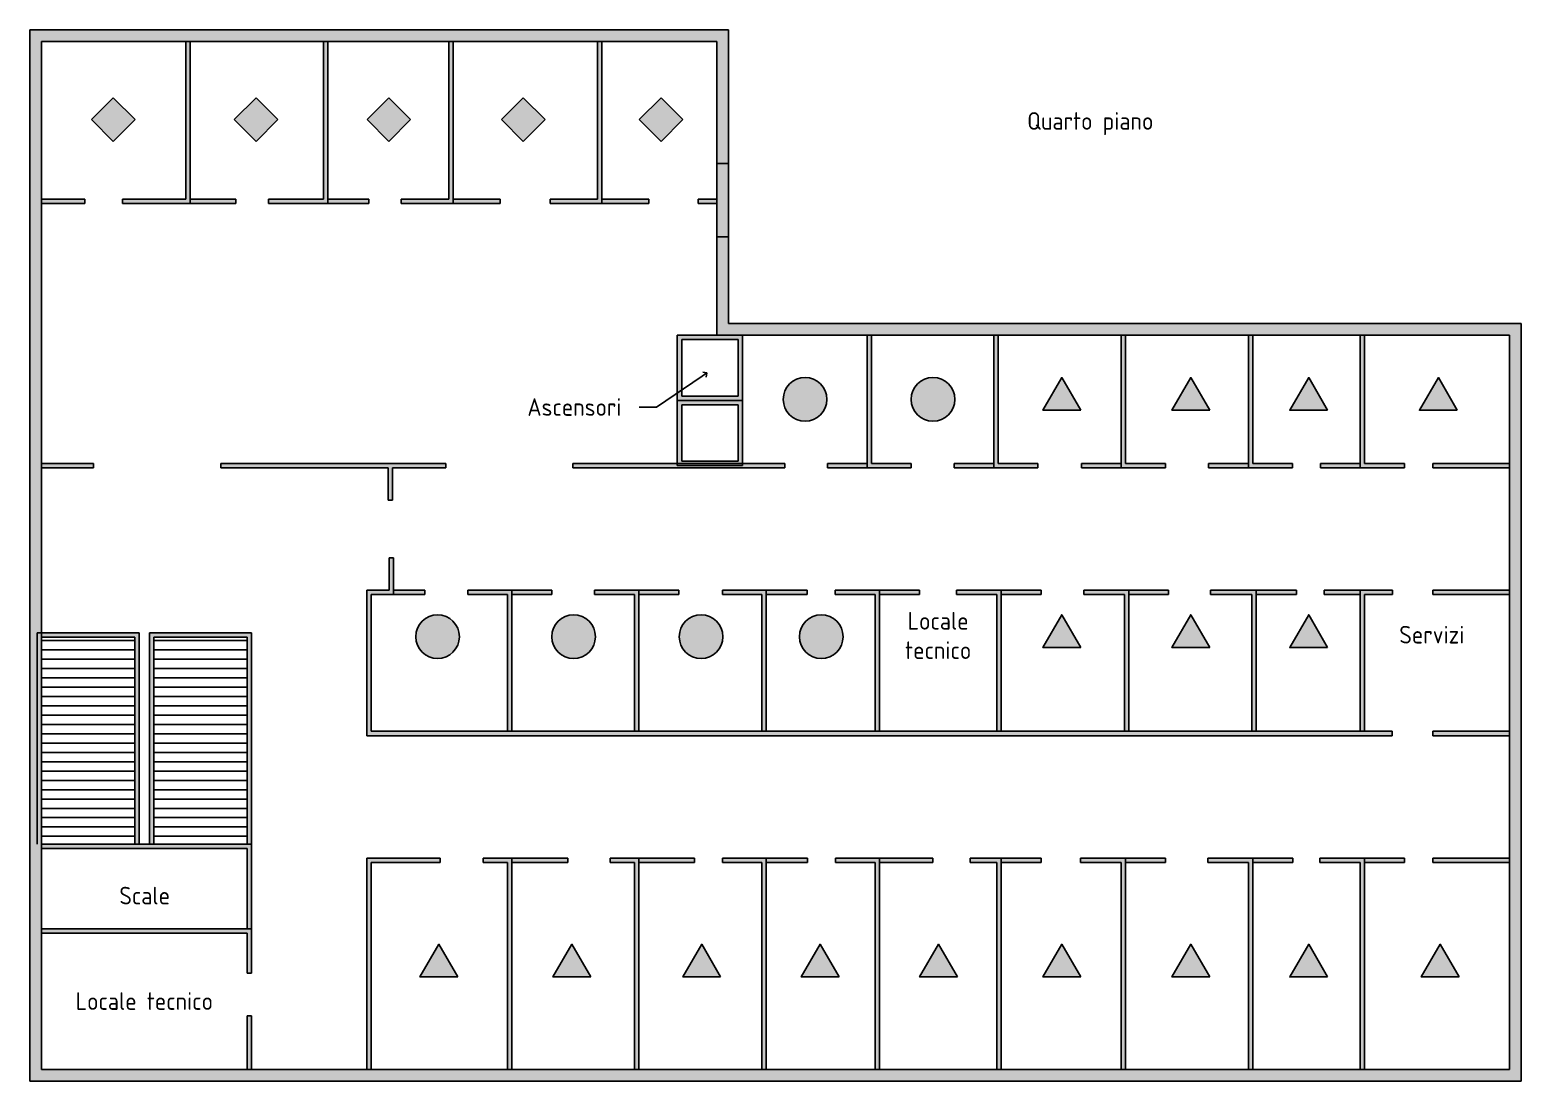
# Model space of a CAD drawing. Header units: metres. Extents: x 0 to 390, y 0 to 35.
# Drawn here: x 338.8 to 389.6, y -0.4 to 35.4 of the extents above; entities that cross this region are included whole.
import ezdxf
from ezdxf import colors
from ezdxf.entities.mleader import LeaderData, LeaderLine
from ezdxf.enums import TextEntityAlignment as Align
from ezdxf.math import Vec2, Vec3

# ---------------------------------------------------------------- set-up
doc = ezdxf.new("R2010")
doc.units = ezdxf.units.M
for name, color, linetype in [('00 PLANIMETRIA', 7, 'Continuous'), ('97 ANNOTAZIONI', 7, 'Continuous'), ('99 UTENZE', 7, 'Continuous')]:
    doc.layers.add(name, color=color, linetype=linetype)
doc.layers.get('0').off()
doc.styles.get("Standard").update_dxf_attribs({"font": 'isocp.shx', "height": 0.6, "bigfont": '@extfont2.shx'})
pattern_1 = [(0, (339.23954, 0), (0, 0.3175), [])]

# ---------------------------------------------------------------- blocks, each defined once
blk = doc.blocks.new('_Open90')
at = {"color": 0, "linetype": 'ByBlock', "lineweight": -2}
for p, q in [((0, 0), (-1, 0)), ((-0.5, 0.5), (0, 0)), ((0, 0), (-0.5, -0.5))]:
    blk.add_line(p, q, dxfattribs=at)

msp = doc.modelspace()

# ---------------------------------------------------------------- hatches: boundary and pattern name
at = {"layer": '00 PLANIMETRIA'}
h = msp.add_hatch(color=256, dxfattribs=at)
h.dxf.hatch_style = 1
h.paths.add_polyline_path([(362.24, 30.848), (362.64, 30.848), (362.64, 35.4), (338.84, 35.4), (338.84, -0.4), (389.64, -0.4), (389.64, 25.4), (362.64, 25.4), (362.64, 28.348), (362.24, 28.348), (362.24, 25), (389.24, 25), (389.24, 0), (339.24, 0), (339.24, 35), (362.24, 35)])
h = msp.add_hatch(color=256, dxfattribs=at)
h.dxf.hatch_style = 1
h.paths.add_polyline_path([(344.302, 35), (344.152, 35), (344.152, 29.633), (341.998, 29.633), (341.998, 29.483), (344.302, 29.483)])
h = msp.add_hatch(color=256, dxfattribs=at)
h.dxf.hatch_style = 1
h.paths.add_polyline_path([(348.995, 35), (348.845, 35), (348.845, 29.633), (346.969, 29.633), (346.969, 29.483), (348.995, 29.483)])
h = msp.add_hatch(color=256, dxfattribs=at)
h.dxf.hatch_style = 1
h.paths.add_polyline_path([(353.263, 35), (353.113, 35), (353.113, 29.633), (351.484, 29.633), (351.484, 29.483), (353.263, 29.483)])
h = msp.add_hatch(color=256, dxfattribs=at)
h.dxf.hatch_style = 1
h.paths.add_polyline_path([(358.329, 35), (358.179, 35), (358.179, 29.633), (356.565, 29.633), (356.565, 29.483), (358.329, 29.483)])
h = msp.add_hatch(color=256, dxfattribs=at)
h.dxf.hatch_style = 1
h.paths.add_polyline_path([(362.64, 30.848), (362.24, 30.848), (362.24, 28.348), (362.64, 28.348)])
h = msp.add_hatch(color=256, dxfattribs=at)
h.dxf.hatch_style = 1
h.paths.add_polyline_path([(340.712, 29.633), (339.24, 29.633), (339.24, 29.483), (340.712, 29.483)])
h = msp.add_hatch(color=256, dxfattribs=at)
h.dxf.hatch_style = 1
h.paths.add_polyline_path([(345.86, 29.633), (344.302, 29.633), (344.302, 29.483), (345.86, 29.483)])
h = msp.add_hatch(color=256, dxfattribs=at)
h.dxf.hatch_style = 1
h.paths.add_polyline_path([(350.39, 29.633), (348.995, 29.633), (348.995, 29.483), (350.39, 29.483)])
h = msp.add_hatch(color=256, dxfattribs=at)
h.dxf.hatch_style = 1
h.paths.add_polyline_path([(354.858, 29.633), (353.263, 29.633), (353.263, 29.483), (354.858, 29.483)])
h = msp.add_hatch(color=256, dxfattribs=at)
h.dxf.hatch_style = 1
h.paths.add_polyline_path([(359.929, 29.633), (358.329, 29.633), (358.329, 29.483), (359.929, 29.483)])
h = msp.add_hatch(color=256, dxfattribs=at)
h.dxf.hatch_style = 1
h.paths.add_polyline_path([(362.24, 29.633), (361.606, 29.633), (361.606, 29.483), (362.24, 29.483)])
h = msp.add_hatch(color=256, dxfattribs=at)
h.dxf.hatch_style = 1
h.paths.add_polyline_path([(363.115, 25), (360.895, 25), (360.895, 23.032), (361.045, 23.134), (361.045, 24.85), (362.965, 24.85), (362.965, 22.93), (361.045, 22.93), (361.045, 23.134), (360.895, 23.032), (360.895, 22.78), (363.115, 22.78)])
h = msp.add_hatch(color=256, dxfattribs=at)
h.dxf.hatch_style = 1
h.paths.add_polyline_path([(367.511, 25), (367.361, 25), (367.361, 20.485), (368.866, 20.485), (368.866, 20.635), (367.511, 20.635)])
h = msp.add_hatch(color=256, dxfattribs=at)
h.dxf.hatch_style = 1
h.paths.add_polyline_path([(373.179, 20.635), (371.824, 20.635), (371.824, 25), (371.674, 25), (371.674, 20.485), (373.179, 20.485)])
h = msp.add_hatch(color=256, dxfattribs=at)
h.dxf.hatch_style = 1
h.paths.add_polyline_path([(377.52, 20.635), (376.165, 20.635), (376.165, 25), (376.015, 25), (376.015, 20.485), (377.52, 20.485)])
h = msp.add_hatch(color=256, dxfattribs=at)
h.dxf.hatch_style = 1
h.paths.add_polyline_path([(381.852, 20.635), (380.497, 20.635), (380.497, 25), (380.347, 25), (380.347, 20.485), (381.852, 20.485)])
h = msp.add_hatch(color=256, dxfattribs=at)
h.dxf.hatch_style = 1
h.paths.add_polyline_path([(385.663, 20.635), (384.308, 20.635), (384.308, 25), (384.158, 25), (384.158, 20.485), (385.663, 20.485)])
h = msp.add_hatch(color=256, dxfattribs=at)
h.dxf.hatch_style = 1
h.paths.add_polyline_path([(363.115, 22.78), (360.895, 22.78), (360.895, 20.635), (363.115, 20.635)])
h.paths.add_polyline_path([(361.045, 22.63), (362.965, 22.63), (362.965, 20.71), (361.045, 20.71)], flags=16)
h = msp.add_hatch(color=256, dxfattribs=at)
h.dxf.hatch_style = 1
h.paths.add_polyline_path([(341.011, 20.635), (339.24, 20.635), (339.24, 20.485), (341.011, 20.485)])
h = msp.add_hatch(color=256, dxfattribs=at)
h.dxf.hatch_style = 1
h.paths.add_polyline_path([(353.006, 20.635), (351.197, 20.635), (351.045, 20.635), (345.346, 20.635), (345.346, 20.485), (351.045, 20.485), (351.045, 19.384), (351.195, 19.384), (351.195, 20.485), (353.006, 20.485)])
h = msp.add_hatch(color=256, dxfattribs=at)
h.dxf.hatch_style = 1
h.paths.add_polyline_path([(364.554, 20.635), (363.115, 20.635), (363.115, 20.56), (360.895, 20.56), (360.895, 20.635), (357.336, 20.635), (357.336, 20.485), (364.554, 20.485)])
h = msp.add_hatch(color=256, dxfattribs=at)
h.dxf.hatch_style = 1
h.paths.add_polyline_path([(363.115, 20.635), (360.895, 20.635), (360.895, 20.56), (363.115, 20.56)], flags=17)
h = msp.add_hatch(color=256, dxfattribs=at)
h.dxf.hatch_style = 1
h.paths.add_polyline_path([(367.361, 20.635), (366.008, 20.635), (366.008, 20.485), (367.361, 20.485)])
h = msp.add_hatch(color=256, dxfattribs=at)
h.dxf.hatch_style = 1
h.paths.add_polyline_path([(371.674, 20.635), (370.321, 20.635), (370.321, 20.485), (371.674, 20.485)])
h = msp.add_hatch(color=256, dxfattribs=at)
h.dxf.hatch_style = 1
h.paths.add_polyline_path([(376.015, 20.635), (374.662, 20.635), (374.662, 20.485), (376.015, 20.485)])
h = msp.add_hatch(color=256, dxfattribs=at)
h.dxf.hatch_style = 1
h.paths.add_polyline_path([(380.347, 20.635), (378.994, 20.635), (378.994, 20.485), (380.347, 20.485)])
h = msp.add_hatch(color=256, dxfattribs=at)
h.dxf.hatch_style = 1
h.paths.add_polyline_path([(384.158, 20.635), (382.805, 20.635), (382.805, 20.485), (384.158, 20.485)])
h = msp.add_hatch(color=256, dxfattribs=at)
h.dxf.hatch_style = 1
h.paths.add_polyline_path([(389.24, 20.635), (386.627, 20.635), (386.627, 20.485), (389.24, 20.485)])
h = msp.add_hatch(color=256, dxfattribs=at)
h.dxf.hatch_style = 1
h.paths.add_polyline_path([(385.245, 11.513), (350.465, 11.513), (350.465, 16.172), (351.231, 16.172), (351.231, 17.425), (351.081, 17.425), (351.081, 16.322), (350.315, 16.322), (350.315, 11.363), (385.245, 11.363)])
h = msp.add_hatch(color=256, dxfattribs=at)
h.dxf.hatch_style = 1
h.paths.add_polyline_path([(352.294, 16.322), (351.231, 16.322), (351.231, 16.172), (352.294, 16.172)])
h = msp.add_hatch(color=256, dxfattribs=at)
h.dxf.hatch_style = 1
h.paths.add_polyline_path([(355.259, 16.322), (353.755, 16.322), (353.755, 16.172), (355.109, 16.172), (355.109, 11.513), (355.259, 11.513)], flags=17)
h = msp.add_hatch(color=256, dxfattribs=at)
h.dxf.hatch_style = 1
h.paths.add_polyline_path([(356.626, 16.322), (355.259, 16.322), (355.259, 16.172), (356.626, 16.172)], flags=17)
h = msp.add_hatch(color=256, dxfattribs=at)
h.dxf.hatch_style = 1
h.paths.add_polyline_path([(359.589, 16.322), (358.079, 16.322), (358.079, 16.172), (359.439, 16.172), (359.439, 11.513), (359.589, 11.513)], flags=17)
h = msp.add_hatch(color=256, dxfattribs=at)
h.dxf.hatch_style = 1
h.paths.add_polyline_path([(360.95, 16.322), (359.589, 16.322), (359.589, 16.172), (360.95, 16.172)], flags=17)
h = msp.add_hatch(color=256, dxfattribs=at)
h.dxf.hatch_style = 1
h.paths.add_polyline_path([(363.925, 16.322), (362.43, 16.322), (362.43, 16.172), (363.775, 16.172), (363.775, 11.513), (363.925, 11.513)], flags=17)
h = msp.add_hatch(color=256, dxfattribs=at)
h.dxf.hatch_style = 1
h.paths.add_polyline_path([(365.314, 16.322), (363.925, 16.322), (363.925, 16.172), (365.314, 16.172)], flags=17)
h = msp.add_hatch(color=256, dxfattribs=at)
h.dxf.hatch_style = 1
h.paths.add_polyline_path([(367.782, 16.322), (366.269, 16.322), (366.269, 16.172), (367.632, 16.172), (367.632, 11.513), (367.782, 11.513)], flags=17)
h = msp.add_hatch(color=256, dxfattribs=at)
h.dxf.hatch_style = 1
h.paths.add_polyline_path([(369.145, 16.322), (367.782, 16.322), (367.782, 16.172), (369.145, 16.172)], flags=17)
h = msp.add_hatch(color=256, dxfattribs=at)
h.dxf.hatch_style = 1
h.paths.add_polyline_path([(371.927, 16.322), (370.405, 16.322), (370.405, 16.172), (371.777, 16.172), (371.777, 11.513), (371.927, 11.513)], flags=17)
h = msp.add_hatch(color=256, dxfattribs=at)
h.dxf.hatch_style = 1
h.paths.add_polyline_path([(373.293, 16.322), (371.927, 16.322), (371.927, 16.172), (373.293, 16.172)], flags=17)
h = msp.add_hatch(color=256, dxfattribs=at)
h.dxf.hatch_style = 1
h.paths.add_polyline_path([(376.279, 16.322), (374.74, 16.322), (374.74, 16.172), (376.129, 16.172), (376.129, 11.513), (376.279, 11.513)], flags=17)
h = msp.add_hatch(color=256, dxfattribs=at)
h.dxf.hatch_style = 1
h.paths.add_polyline_path([(377.622, 16.322), (376.279, 16.322), (376.279, 16.172), (377.622, 16.172)], flags=17)
h = msp.add_hatch(color=256, dxfattribs=at)
h.dxf.hatch_style = 1
h.paths.add_polyline_path([(380.612, 16.322), (379.062, 16.322), (379.062, 16.172), (380.462, 16.172), (380.462, 11.513), (380.612, 11.513)], flags=17)
h = msp.add_hatch(color=256, dxfattribs=at)
h.dxf.hatch_style = 1
h.paths.add_polyline_path([(381.982, 16.322), (380.612, 16.322), (380.612, 16.172), (381.982, 16.172)], flags=17)
h = msp.add_hatch(color=256, dxfattribs=at)
h.dxf.hatch_style = 1
h.paths.add_polyline_path([(384.158, 16.322), (382.934, 16.322), (382.934, 16.172), (384.158, 16.172)], flags=17)
h = msp.add_hatch(color=256, dxfattribs=at)
h.dxf.hatch_style = 1
h.paths.add_polyline_path([(385.251, 16.322), (384.158, 16.322), (384.158, 11.513), (384.308, 11.513), (384.308, 16.172), (385.251, 16.172)])
h = msp.add_hatch(color=256, dxfattribs=at)
h.dxf.hatch_style = 1
h.paths.add_polyline_path([(389.24, 16.322), (386.627, 16.322), (386.627, 16.172), (389.24, 16.172)])
h = msp.add_hatch(color=256, dxfattribs=at)
h.dxf.hatch_style = 1
h.paths.add_polyline_path([(342.566, 14.867), (339.24, 14.867), (339.24, 14.717), (342.416, 14.717), (342.416, 7.672), (342.566, 7.672)])
h = msp.add_hatch(color=256, dxfattribs=at)
h.dxf.hatch_style = 1
h.paths.add_polyline_path([(346.388, 14.867), (342.911, 14.867), (342.911, 7.672), (343.061, 7.672), (343.061, 14.717), (346.238, 14.717), (346.238, 7.672), (346.388, 7.672)])
h = msp.add_hatch(dxfattribs=at)
h.set_pattern_fill('LINE', color=256, scale=0.1)
h.set_pattern_definition(pattern_1)
h.paths.add_polyline_path([(342.416, 7.672), (342.416, 14.717), (339.24, 14.717), (339.24, 7.672)])
h = msp.add_hatch(dxfattribs=at)
h.set_pattern_fill('LINE', color=256, scale=0.1)
h.set_pattern_definition(pattern_1)
h.paths.add_polyline_path([(343.061, 7.672), (346.238, 7.672), (346.238, 14.717), (343.061, 14.717)])
h = msp.add_hatch(color=256, dxfattribs=at)
h.dxf.hatch_style = 1
h.paths.add_polyline_path([(389.24, 11.513), (386.627, 11.513), (386.627, 11.363), (389.24, 11.363)])
h = msp.add_hatch(color=256, dxfattribs=at)
h.dxf.hatch_style = 1
h.paths.add_polyline_path([(346.388, 7.672), (339.24, 7.672), (339.24, 7.522), (346.238, 7.522), (346.238, 4.789), (346.388, 4.789)])
h = msp.add_hatch(color=256, dxfattribs=at)
h.dxf.hatch_style = 1
h.paths.add_polyline_path([(352.812, 7.192), (350.315, 7.192), (350.315, 0), (350.465, 0), (350.465, 7.042), (352.812, 7.042)])
h = msp.add_hatch(color=256, dxfattribs=at)
h.dxf.hatch_style = 1
h.paths.add_polyline_path([(355.259, 7.192), (354.279, 7.192), (354.279, 7.042), (355.109, 7.042), (355.109, 0), (355.259, 0)])
h = msp.add_hatch(color=256, dxfattribs=at)
h.dxf.hatch_style = 1
h.paths.add_polyline_path([(357.169, 7.192), (355.259, 7.192), (355.259, 7.042), (357.169, 7.042)])
h = msp.add_hatch(color=256, dxfattribs=at)
h.dxf.hatch_style = 1
h.paths.add_polyline_path([(359.589, 7.192), (358.609, 7.192), (358.609, 7.042), (359.439, 7.042), (359.439, 0), (359.589, 0)])
h = msp.add_hatch(color=256, dxfattribs=at)
h.dxf.hatch_style = 1
h.paths.add_polyline_path([(361.481, 7.192), (359.589, 7.192), (359.589, 7.042), (361.481, 7.042)])
h = msp.add_hatch(color=256, dxfattribs=at)
h.dxf.hatch_style = 1
h.paths.add_polyline_path([(363.925, 7.192), (362.434, 7.192), (362.434, 7.042), (363.775, 7.042), (363.775, 0), (363.925, 0)])
h = msp.add_hatch(color=256, dxfattribs=at)
h.dxf.hatch_style = 1
h.paths.add_polyline_path([(365.326, 7.192), (363.925, 7.192), (363.925, 7.042), (365.326, 7.042)])
h = msp.add_hatch(color=256, dxfattribs=at)
h.dxf.hatch_style = 1
h.paths.add_polyline_path([(367.782, 7.192), (366.285, 7.192), (366.285, 7.042), (367.632, 7.042), (367.632, 0), (367.782, 0)])
h = msp.add_hatch(color=256, dxfattribs=at)
h.dxf.hatch_style = 1
h.paths.add_polyline_path([(369.598, 7.192), (367.782, 7.192), (367.782, 7.042), (369.598, 7.042)])
h = msp.add_hatch(color=256, dxfattribs=at)
h.dxf.hatch_style = 1
h.paths.add_polyline_path([(371.927, 7.192), (370.873, 7.192), (370.873, 7.042), (371.777, 7.042), (371.777, 0), (371.927, 0)])
h = msp.add_hatch(color=256, dxfattribs=at)
h.dxf.hatch_style = 1
h.paths.add_polyline_path([(373.292, 7.192), (371.927, 7.192), (371.927, 7.042), (373.292, 7.042)])
h = msp.add_hatch(color=256, dxfattribs=at)
h.dxf.hatch_style = 1
h.paths.add_polyline_path([(376.165, 7.192), (374.633, 7.192), (374.633, 7.042), (376.015, 7.042), (376.015, 0), (376.165, 0)])
h = msp.add_hatch(color=256, dxfattribs=at)
h.dxf.hatch_style = 1
h.paths.add_polyline_path([(377.527, 7.192), (376.165, 7.192), (376.165, 7.042), (377.527, 7.042)])
h = msp.add_hatch(color=256, dxfattribs=at)
h.dxf.hatch_style = 1
h.paths.add_polyline_path([(380.497, 7.192), (378.965, 7.192), (378.965, 7.042), (380.347, 7.042), (380.347, 0), (380.497, 0)])
h = msp.add_hatch(color=256, dxfattribs=at)
h.dxf.hatch_style = 1
h.paths.add_polyline_path([(381.859, 7.192), (380.497, 7.192), (380.497, 7.042), (381.859, 7.042)])
h = msp.add_hatch(color=256, dxfattribs=at)
h.dxf.hatch_style = 1
h.paths.add_polyline_path([(384.308, 7.192), (382.776, 7.192), (382.776, 7.042), (384.158, 7.042), (384.158, 0), (384.308, 0)])
h = msp.add_hatch(color=256, dxfattribs=at)
h.dxf.hatch_style = 1
h.paths.add_polyline_path([(385.67, 7.192), (384.308, 7.192), (384.308, 7.042), (385.67, 7.042)])
h = msp.add_hatch(color=256, dxfattribs=at)
h.dxf.hatch_style = 1
h.paths.add_polyline_path([(389.24, 7.192), (386.627, 7.192), (386.627, 7.042), (389.24, 7.042)])
h = msp.add_hatch(color=256, dxfattribs=at)
h.dxf.hatch_style = 1
h.paths.add_polyline_path([(346.388, 4.789), (339.24, 4.789), (339.24, 4.639), (346.238, 4.639), (346.238, 3.279), (346.388, 3.279)])
h = msp.add_hatch(color=256, dxfattribs=at)
h.dxf.hatch_style = 1
h.paths.add_polyline_path([(346.388, 1.83), (346.238, 1.83), (346.238, 0), (346.388, 0)])
at = {"layer": '99 UTENZE'}
h = msp.add_hatch(color=256, dxfattribs=at)
h.dxf.hatch_style = 1
h.paths.add_polyline_path([(342.424, 32.347), (341.68, 33.09), (340.937, 32.347), (341.68, 31.603)])
h = msp.add_hatch(color=256, dxfattribs=at)
h.dxf.hatch_style = 1
h.paths.add_polyline_path([(347.29, 32.347), (346.547, 33.09), (345.803, 32.347), (346.547, 31.603)])
h = msp.add_hatch(color=256, dxfattribs=at)
h.dxf.hatch_style = 1
h.paths.add_polyline_path([(351.812, 32.347), (351.068, 33.09), (350.325, 32.347), (351.068, 31.603)])
h = msp.add_hatch(color=256, dxfattribs=at)
h.dxf.hatch_style = 1
h.paths.add_polyline_path([(356.39, 32.347), (355.647, 33.09), (354.903, 32.347), (355.647, 31.603)])
h = msp.add_hatch(color=256, dxfattribs=at)
h.dxf.hatch_style = 1
h.paths.add_polyline_path([(361.084, 32.347), (360.341, 33.09), (359.597, 32.347), (360.341, 31.603)])
h = msp.add_hatch(color=256, dxfattribs=at)
h.dxf.hatch_style = 1
h.paths.add_polyline_path([(364.504, 22.817, 1), (365.991, 22.817, 1)])
h = msp.add_hatch(color=256, dxfattribs=at)
h.dxf.hatch_style = 1
h.paths.add_polyline_path([(370.347, 22.817, 1), (368.86, 22.817, 1)])
h = msp.add_hatch(color=256, dxfattribs=at)
h.dxf.hatch_style = 1
h.paths.add_polyline_path([(373.992, 23.561), (373.348, 22.446), (374.636, 22.446)])
h = msp.add_hatch(color=256, dxfattribs=at)
h.dxf.hatch_style = 1
h.paths.add_polyline_path([(378.386, 23.561), (377.743, 22.446), (379.03, 22.446)])
h = msp.add_hatch(color=256, dxfattribs=at)
h.dxf.hatch_style = 1
h.paths.add_polyline_path([(382.403, 23.561), (381.759, 22.446), (383.047, 22.446)])
h = msp.add_hatch(color=256, dxfattribs=at)
h.dxf.hatch_style = 1
h.paths.add_polyline_path([(386.819, 23.561), (386.175, 22.446), (387.463, 22.446)])
h = msp.add_hatch(color=256, dxfattribs=at)
h.dxf.hatch_style = 1
h.paths.add_polyline_path([(351.984, 14.736, 1), (353.471, 14.736, 1)])
h = msp.add_hatch(color=256, dxfattribs=at)
h.dxf.hatch_style = 1
h.paths.add_polyline_path([(356.618, 14.736, 1), (358.105, 14.736, 1)])
h = msp.add_hatch(color=256, dxfattribs=at)
h.dxf.hatch_style = 1
h.paths.add_polyline_path([(360.961, 14.736, 1), (362.448, 14.736, 1)])
h = msp.add_hatch(color=256, dxfattribs=at)
h.dxf.hatch_style = 1
h.paths.add_polyline_path([(365.054, 14.736, 1), (366.541, 14.736, 1)])
h = msp.add_hatch(color=256, dxfattribs=at)
h.dxf.hatch_style = 1
h.paths.add_polyline_path([(373.992, 15.48), (373.348, 14.364), (374.636, 14.364)])
h = msp.add_hatch(color=256, dxfattribs=at)
h.dxf.hatch_style = 1
h.paths.add_polyline_path([(378.386, 15.48), (377.743, 14.364), (379.03, 14.364)])
h = msp.add_hatch(color=256, dxfattribs=at)
h.dxf.hatch_style = 1
h.paths.add_polyline_path([(382.403, 15.48), (381.759, 14.364), (383.047, 14.364)])
h = msp.add_hatch(color=256, dxfattribs=at)
h.dxf.hatch_style = 1
h.paths.add_polyline_path([(352.773, 4.265), (352.129, 3.149), (353.417, 3.149)])
h = msp.add_hatch(color=256, dxfattribs=at)
h.dxf.hatch_style = 1
h.paths.add_polyline_path([(357.304, 4.265), (356.66, 3.149), (357.948, 3.149)])
h = msp.add_hatch(color=256, dxfattribs=at)
h.dxf.hatch_style = 1
h.paths.add_polyline_path([(361.728, 4.265), (361.084, 3.149), (362.371, 3.149)])
h = msp.add_hatch(color=256, dxfattribs=at)
h.dxf.hatch_style = 1
h.paths.add_polyline_path([(365.759, 4.265), (365.115, 3.149), (366.403, 3.149)])
h = msp.add_hatch(color=256, dxfattribs=at)
h.dxf.hatch_style = 1
h.paths.add_polyline_path([(369.79, 4.265), (369.146, 3.149), (370.434, 3.149)])
h = msp.add_hatch(color=256, dxfattribs=at)
h.dxf.hatch_style = 1
h.paths.add_polyline_path([(373.992, 4.265), (373.348, 3.149), (374.636, 3.149)])
h = msp.add_hatch(color=256, dxfattribs=at)
h.dxf.hatch_style = 1
h.paths.add_polyline_path([(378.386, 4.265), (377.743, 3.149), (379.03, 3.149)])
h = msp.add_hatch(color=256, dxfattribs=at)
h.dxf.hatch_style = 1
h.paths.add_polyline_path([(382.403, 4.265), (381.759, 3.149), (383.047, 3.149)])
h = msp.add_hatch(color=256, dxfattribs=at)
h.dxf.hatch_style = 1
h.paths.add_polyline_path([(386.882, 4.265), (386.238, 3.149), (387.526, 3.149)])

# ---------------------------------------------------------------- linework, layer by layer
at = {"layer": '00 PLANIMETRIA'}
for p, q in [((362.64, 35.4), (338.84, 35.4)), ((338.84, 35.4), (338.84, -0.4)), ((362.64, 30.848), (362.64, 35.4)), ((362.24, 35), (339.24, 35)), ((339.24, 35), (339.24, 0)), ((344.152, 35), (344.152, 29.633)), ((344.302, 35), (344.302, 29.483)), ((348.845, 35), (348.845, 29.633)), ((348.995, 35), (348.995, 29.483)), ((353.113, 35), (353.113, 29.633)), ((353.263, 35), (353.263, 29.483)), ((358.179, 35), (358.179, 29.633)), ((358.329, 35), (358.329, 29.483)), ((362.24, 30.848), (362.24, 35)), ((362.64, 30.848), (362.24, 30.848)), ((362.24, 30.848), (362.24, 28.348)), ((362.64, 30.848), (362.24, 30.848)), ((362.64, 28.348), (362.64, 30.848)), ((339.24, 29.633), (340.712, 29.633)), ((339.24, 29.483), (340.712, 29.483)), ((340.712, 29.633), (340.712, 29.483)), ((344.152, 29.633), (341.998, 29.633)), ((341.998, 29.633), (341.998, 29.483)), ((344.302, 29.483), (341.998, 29.483)), ((344.302, 29.633), (345.86, 29.633)), ((344.302, 29.483), (345.86, 29.483)), ((345.86, 29.633), (345.86, 29.483)), ((348.845, 29.633), (346.969, 29.633)), ((346.969, 29.633), (346.969, 29.483)), ((348.995, 29.483), (346.969, 29.483)), ((348.995, 29.633), (350.39, 29.633)), ((348.995, 29.483), (350.39, 29.483)), ((350.39, 29.633), (350.39, 29.483)), ((353.113, 29.633), (351.484, 29.633)), ((351.484, 29.633), (351.484, 29.483)), ((353.263, 29.483), (351.484, 29.483)), ((353.263, 29.633), (354.858, 29.633)), ((353.263, 29.483), (354.858, 29.483)), ((354.858, 29.633), (354.858, 29.483)), ((358.179, 29.633), (356.565, 29.633)), ((356.565, 29.633), (356.565, 29.483)), ((358.329, 29.483), (356.565, 29.483)), ((358.329, 29.633), (359.929, 29.633)), ((358.329, 29.483), (359.929, 29.483)), ((359.929, 29.633), (359.929, 29.483)), ((362.24, 29.633), (361.606, 29.633)), ((361.606, 29.633), (361.606, 29.483)), ((362.24, 29.483), (361.606, 29.483)), ((362.24, 25), (362.24, 28.348)), ((362.64, 28.348), (362.24, 28.348)), ((362.24, 28.348), (362.64, 28.348)), ((362.64, 25.4), (362.64, 28.348)), ((360.895, 25), (363.115, 25)), ((360.895, 22.78), (360.895, 25)), ((389.24, 25), (362.24, 25)), ((389.64, 25.4), (362.64, 25.4)), ((363.115, 25), (363.115, 22.78)), ((367.361, 25), (367.361, 20.485)), ((367.511, 25), (367.511, 20.635)), ((371.674, 25), (371.674, 20.485)), ((371.824, 25), (371.824, 20.635)), ((376.015, 25), (376.015, 20.485)), ((376.165, 25), (376.165, 20.635)), ((380.347, 25), (380.347, 20.485)), ((380.497, 25), (380.497, 20.635)), ((384.158, 25), (384.158, 20.485)), ((384.308, 25), (384.308, 20.635)), ((389.24, 0), (389.24, 25)), ((389.64, -0.4), (389.64, 25.4)), ((361.045, 24.85), (362.965, 24.85)), ((361.045, 22.93), (361.045, 24.85)), ((362.965, 24.85), (362.965, 22.93)), ((362.965, 22.93), (361.045, 22.93)), ((363.115, 22.78), (360.895, 22.78)), ((360.895, 22.78), (363.115, 22.78)), ((360.895, 20.56), (360.895, 22.78)), ((361.045, 22.63), (362.965, 22.63)), ((361.045, 20.71), (361.045, 22.63)), ((362.965, 22.63), (362.965, 20.71)), ((363.115, 22.78), (363.115, 20.56)), ((339.24, 20.635), (341.011, 20.635)), ((339.24, 20.485), (341.011, 20.485)), ((341.011, 20.485), (341.011, 20.635)), ((345.346, 20.635), (351.045, 20.635)), ((345.346, 20.635), (345.346, 20.485)), ((345.346, 20.485), (351.045, 20.485)), ((351.045, 20.635), (351.197, 20.635)), ((351.045, 20.485), (351.045, 19.384)), ((351.195, 20.485), (351.195, 19.384)), ((351.197, 20.635), (353.006, 20.635)), ((351.197, 20.485), (353.006, 20.485)), ((353.006, 20.635), (353.006, 20.485)), ((357.336, 20.635), (364.554, 20.635)), ((357.336, 20.635), (357.336, 20.485)), ((357.336, 20.485), (364.554, 20.485)), ((363.115, 20.56), (360.895, 20.56)), ((362.965, 20.71), (361.045, 20.71)), ((364.554, 20.635), (364.554, 20.485)), ((367.361, 20.635), (366.008, 20.635)), ((366.008, 20.485), (366.008, 20.635)), ((367.361, 20.485), (366.008, 20.485)), ((367.361, 20.485), (368.866, 20.485)), ((367.511, 20.635), (368.866, 20.635)), ((368.866, 20.485), (368.866, 20.635)), ((371.674, 20.635), (370.321, 20.635)), ((370.321, 20.485), (370.321, 20.635)), ((371.674, 20.485), (370.321, 20.485)), ((371.674, 20.485), (373.179, 20.485)), ((371.824, 20.635), (373.179, 20.635)), ((373.179, 20.485), (373.179, 20.635)), ((376.015, 20.635), (374.662, 20.635)), ((374.662, 20.485), (374.662, 20.635)), ((376.015, 20.485), (374.662, 20.485)), ((376.015, 20.485), (377.52, 20.485)), ((376.165, 20.635), (377.52, 20.635)), ((377.52, 20.485), (377.52, 20.635)), ((380.347, 20.635), (378.994, 20.635)), ((378.994, 20.485), (378.994, 20.635)), ((380.347, 20.485), (378.994, 20.485)), ((380.347, 20.485), (381.852, 20.485)), ((380.497, 20.635), (381.852, 20.635)), ((381.852, 20.485), (381.852, 20.635)), ((384.158, 20.635), (382.805, 20.635)), ((382.805, 20.485), (382.805, 20.635)), ((384.158, 20.485), (382.805, 20.485)), ((384.158, 20.485), (385.663, 20.485)), ((384.308, 20.635), (385.663, 20.635)), ((385.663, 20.485), (385.663, 20.635)), ((389.24, 20.635), (386.627, 20.635)), ((386.627, 20.635), (386.627, 20.485)), ((389.24, 20.485), (386.627, 20.485)), ((351.195, 19.384), (351.045, 19.384)), ((351.081, 17.425), (351.081, 16.322)), ((351.081, 17.425), (351.231, 17.425)), ((351.231, 17.425), (351.231, 16.172)), ((351.081, 16.322), (350.315, 16.322)), ((350.315, 16.322), (350.315, 11.363)), ((351.231, 16.322), (352.294, 16.322)), ((352.294, 16.322), (352.294, 16.172)), ((353.755, 16.322), (355.259, 16.322)), ((353.755, 16.322), (353.755, 16.172)), ((355.259, 16.322), (355.259, 11.513)), ((356.626, 16.322), (355.259, 16.322)), ((356.626, 16.322), (356.626, 16.172)), ((358.079, 16.322), (359.589, 16.322)), ((358.079, 16.322), (358.079, 16.172)), ((359.589, 16.322), (359.589, 11.513)), ((359.589, 16.322), (360.95, 16.322)), ((360.95, 16.322), (360.95, 16.172)), ((362.43, 16.322), (363.925, 16.322)), ((362.43, 16.322), (362.43, 16.172)), ((363.925, 16.322), (363.925, 11.513)), ((365.314, 16.322), (363.925, 16.322)), ((365.314, 16.322), (365.314, 16.172)), ((366.269, 16.322), (367.782, 16.322)), ((366.269, 16.322), (366.269, 16.172)), ((367.782, 16.322), (367.782, 11.513)), ((369.145, 16.322), (367.782, 16.322)), ((369.145, 16.322), (369.145, 16.172)), ((370.405, 16.322), (371.927, 16.322)), ((370.405, 16.322), (370.405, 16.172)), ((371.927, 16.322), (371.927, 11.513)), ((373.293, 16.322), (371.927, 16.322)), ((373.293, 16.322), (373.293, 16.172)), ((374.74, 16.322), (376.279, 16.322)), ((374.74, 16.322), (374.74, 16.172)), ((376.279, 16.322), (376.279, 11.513)), ((377.622, 16.322), (376.279, 16.322)), ((377.622, 16.322), (377.622, 16.172)), ((379.062, 16.322), (380.612, 16.322)), ((379.062, 16.322), (379.062, 16.172)), ((380.612, 16.322), (380.612, 11.513)), ((381.982, 16.322), (380.612, 16.322)), ((381.982, 16.322), (381.982, 16.172)), ((382.934, 16.322), (384.158, 16.322)), ((382.934, 16.322), (382.934, 16.172)), ((384.158, 11.513), (384.158, 16.322)), ((384.158, 16.322), (385.251, 16.322)), ((385.251, 16.172), (385.251, 16.322)), ((389.24, 16.322), (386.627, 16.322)), ((386.627, 16.322), (386.627, 16.172)), ((351.231, 16.172), (350.465, 16.172)), ((350.465, 16.172), (350.465, 11.513)), ((351.231, 16.172), (352.294, 16.172)), ((353.755, 16.172), (355.109, 16.172)), ((355.109, 16.172), (355.109, 11.513)), ((356.626, 16.172), (355.259, 16.172)), ((358.079, 16.172), (359.439, 16.172)), ((359.439, 16.172), (359.439, 11.513)), ((359.589, 16.172), (360.95, 16.172)), ((362.43, 16.172), (363.775, 16.172)), ((363.775, 16.172), (363.775, 11.513)), ((365.314, 16.172), (363.925, 16.172)), ((366.269, 16.172), (367.632, 16.172)), ((367.632, 16.172), (367.632, 11.513)), ((369.145, 16.172), (367.782, 16.172)), ((370.405, 16.172), (371.777, 16.172)), ((371.777, 16.172), (371.777, 11.513)), ((373.293, 16.172), (371.927, 16.172)), ((374.74, 16.172), (376.129, 16.172)), ((376.129, 16.172), (376.129, 11.513)), ((377.622, 16.172), (376.279, 16.172)), ((379.062, 16.172), (380.462, 16.172)), ((380.462, 16.172), (380.462, 11.513)), ((381.982, 16.172), (380.612, 16.172)), ((382.934, 16.172), (384.158, 16.172)), ((384.308, 11.513), (384.308, 16.172)), ((384.308, 16.172), (385.251, 16.172)), ((389.24, 16.172), (386.627, 16.172)), ((342.566, 14.867), (339.09, 14.867)), ((339.09, 14.867), (339.09, 7.672)), ((342.566, 7.672), (342.566, 14.867)), ((346.388, 14.867), (342.911, 14.867)), ((342.911, 14.867), (342.911, 7.672)), ((346.388, 7.672), (346.388, 14.867)), ((342.416, 14.717), (339.24, 14.717)), ((339.24, 14.717), (339.24, 7.672)), ((342.416, 7.672), (342.416, 14.717)), ((346.238, 14.717), (343.061, 14.717)), ((343.061, 14.717), (343.061, 7.672)), ((346.238, 7.672), (346.238, 14.717)), ((350.315, 11.363), (385.245, 11.363)), ((350.465, 11.513), (385.245, 11.513)), ((385.245, 11.513), (385.245, 11.363)), ((389.24, 11.513), (386.627, 11.513)), ((386.627, 11.513), (386.627, 11.363)), ((389.24, 11.363), (386.627, 11.363)), ((346.388, 7.672), (339.24, 7.672)), ((346.388, 4.789), (346.388, 7.672)), ((346.238, 7.522), (339.24, 7.522)), ((346.238, 4.789), (346.238, 7.522)), ((350.315, 0), (350.315, 7.192)), ((350.315, 7.192), (352.812, 7.192)), ((352.812, 7.192), (352.812, 7.049)), ((354.279, 7.192), (355.259, 7.192)), ((354.279, 7.192), (354.279, 7.042)), ((355.259, 7.192), (355.259, 0)), ((357.169, 7.192), (355.259, 7.192)), ((357.169, 7.192), (357.169, 7.042)), ((358.609, 7.192), (359.589, 7.192)), ((358.609, 7.192), (358.609, 7.042)), ((359.589, 7.192), (359.589, 0)), ((361.481, 7.192), (359.589, 7.192)), ((361.481, 7.192), (361.481, 7.042)), ((362.434, 7.192), (363.925, 7.192)), ((362.434, 7.192), (362.434, 7.042)), ((363.925, 7.192), (363.925, 0)), ((365.326, 7.192), (363.925, 7.192)), ((365.326, 7.192), (365.326, 7.042)), ((366.285, 7.192), (367.782, 7.192)), ((366.285, 7.192), (366.285, 7.042)), ((367.782, 7.192), (367.782, 0)), ((369.598, 7.192), (367.782, 7.192)), ((369.598, 7.192), (369.598, 7.042)), ((370.873, 7.192), (371.927, 7.192)), ((370.873, 7.192), (370.873, 7.042)), ((371.927, 7.192), (371.927, 0)), ((373.292, 7.192), (371.927, 7.192)), ((373.292, 7.192), (373.292, 7.042)), ((376.165, 7.192), (374.633, 7.192)), ((374.633, 7.192), (374.633, 7.042)), ((376.165, 0), (376.165, 7.192)), ((376.165, 7.192), (377.527, 7.192)), ((377.527, 7.192), (377.527, 7.042)), ((380.497, 7.192), (378.965, 7.192)), ((378.965, 7.192), (378.965, 7.042)), ((380.497, 0), (380.497, 7.192)), ((380.497, 7.192), (381.859, 7.192)), ((381.859, 7.192), (381.859, 7.042)), ((384.308, 7.192), (382.776, 7.192)), ((382.776, 7.192), (382.776, 7.042)), ((384.308, 0), (384.308, 7.192)), ((384.308, 7.192), (385.67, 7.192)), ((385.67, 7.192), (385.67, 7.042)), ((389.24, 7.192), (386.627, 7.192)), ((386.627, 7.192), (386.627, 7.042)), ((350.465, 0), (350.465, 7.042)), ((350.465, 7.042), (352.812, 7.042)), ((354.279, 7.042), (355.109, 7.042)), ((355.109, 7.042), (355.109, 0)), ((357.169, 7.042), (355.259, 7.042)), ((358.609, 7.042), (359.439, 7.042)), ((359.439, 7.042), (359.439, 0)), ((361.481, 7.042), (359.589, 7.042)), ((362.434, 7.042), (363.775, 7.042)), ((363.775, 7.042), (363.775, 0)), ((365.326, 7.042), (363.925, 7.042)), ((366.285, 7.042), (367.632, 7.042)), ((367.632, 7.042), (367.632, 0)), ((369.598, 7.042), (367.782, 7.042)), ((370.873, 7.042), (371.777, 7.042)), ((371.777, 7.042), (371.777, 0)), ((373.292, 7.042), (371.927, 7.042)), ((376.015, 7.042), (374.633, 7.042)), ((376.015, 0), (376.015, 7.042)), ((376.165, 7.042), (377.527, 7.042)), ((380.347, 7.042), (378.965, 7.042)), ((380.347, 0), (380.347, 7.042)), ((380.497, 7.042), (381.859, 7.042)), ((384.158, 7.042), (382.776, 7.042)), ((384.158, 0), (384.158, 7.042)), ((384.308, 7.042), (385.67, 7.042)), ((389.24, 7.042), (386.627, 7.042)), ((346.388, 4.789), (339.24, 4.789)), ((346.238, 4.639), (339.24, 4.639)), ((346.238, 3.279), (346.238, 4.639)), ((346.388, 3.279), (346.388, 4.789)), ((346.388, 3.279), (346.238, 3.279)), ((346.238, 0), (346.238, 1.83)), ((346.388, 1.83), (346.238, 1.83)), ((346.388, 0), (346.388, 1.83)), ((339.24, 0), (389.24, 0)), ((338.84, -0.4), (389.64, -0.4))]:
    msp.add_line(p, q, dxfattribs=at)
at = {"layer": '99 UTENZE'}
for p, q in [((341.68, 33.09), (340.937, 32.347)), ((342.424, 32.347), (341.68, 33.09)), ((346.547, 33.09), (345.803, 32.347)), ((347.29, 32.347), (346.547, 33.09)), ((351.068, 33.09), (350.325, 32.347)), ((351.812, 32.347), (351.068, 33.09)), ((355.647, 33.09), (354.903, 32.347)), ((356.39, 32.347), (355.647, 33.09)), ((360.341, 33.09), (359.597, 32.347)), ((361.084, 32.347), (360.341, 33.09)), ((340.937, 32.347), (341.68, 31.603)), ((341.68, 31.603), (342.424, 32.347)), ((345.803, 32.347), (346.547, 31.603)), ((346.547, 31.603), (347.29, 32.347)), ((350.325, 32.347), (351.068, 31.603)), ((351.068, 31.603), (351.812, 32.347)), ((354.903, 32.347), (355.647, 31.603)), ((355.647, 31.603), (356.39, 32.347)), ((359.597, 32.347), (360.341, 31.603)), ((360.341, 31.603), (361.084, 32.347))]:
    msp.add_line(p, q, dxfattribs=at)
for points in [[(374.636, 22.446), (373.992, 23.561), (373.348, 22.446)], [(379.03, 22.446), (378.386, 23.561), (377.743, 22.446)], [(383.047, 22.446), (382.403, 23.561), (381.759, 22.446)], [(387.463, 22.446), (386.819, 23.561), (386.175, 22.446)], [(374.636, 14.364), (373.992, 15.48), (373.348, 14.364)], [(379.03, 14.364), (378.386, 15.48), (377.743, 14.364)], [(383.047, 14.364), (382.403, 15.48), (381.759, 14.364)], [(353.417, 3.149), (352.773, 4.265), (352.129, 3.149)], [(357.948, 3.149), (357.304, 4.265), (356.66, 3.149)], [(362.371, 3.149), (361.728, 4.265), (361.084, 3.149)], [(366.403, 3.149), (365.759, 4.265), (365.115, 3.149)], [(370.434, 3.149), (369.79, 4.265), (369.146, 3.149)], [(374.636, 3.149), (373.992, 4.265), (373.348, 3.149)], [(379.03, 3.149), (378.386, 4.265), (377.743, 3.149)], [(383.047, 3.149), (382.403, 4.265), (381.759, 3.149)], [(387.526, 3.149), (386.882, 4.265), (386.238, 3.149)]]:
    msp.add_lwpolyline(points, close=True, dxfattribs=at)
for centre in [(365.248, 22.817), (369.603, 22.817), (352.728, 14.736), (357.362, 14.736), (361.705, 14.736), (365.798, 14.736)]:
    msp.add_circle(centre, 0.744, dxfattribs=at)

# ---------------------------------------------------------------- texts
at = {"layer": '97 ANNOTAZIONI'}
for s, p in [('Quarto piano', (372.811, 31.997)), ('Servizi', (385.488, 14.503))]:
    msp.add_text(s, height=0.6, dxfattribs=at).set_placement(p)
msp.add_text('Scale', height=0.6, dxfattribs=at).set_placement((342.753, 5.619), align=Align.CENTER)
at = {"layer": '97 ANNOTAZIONI', "char_height": 0.6, "attachment_point": 1}
for width, gutter_width, insert in [(3.99585, 3, (367.782, 15.575)), (6.99801, 10, (339.24, 2.626))]:
    msp.add_mtext_dynamic_manual_height_columns('\\pxqc;Locale tecnico', width=width, gutter_width=gutter_width, heights=[0], dxfattribs=dict(at, insert=insert))

# ---------------------------------------------------------------- leaders
at = {"layer": '97 ANNOTAZIONI'}
ml = msp.add_multileader_mtext('Standard', dxfattribs=at)
ml.set_content('Ascensori', color=256)
ml.set_leader_properties()
ml.set_arrow_properties(name='OPEN90')
ml.build(insert=Vec2(0, 0))
ml.multileader.update_dxf_attribs({"dogleg_length": 1, "arrow_head_size": 0.2})
ctx = ml.context
ctx.base_point, ctx.char_height, ctx.arrow_head_size, ctx.landing_gap_size, ctx.plane_origin = Vec3(355.027, 22.555), 0.6, 0.2, 0.6, Vec3(361.903, 23.715)
ctx.text_align_type = 2
notes = []
notes.append((ctx, [(0, (1, 1, 0), (360.19, 22.555), (-1, 0), 0.6, [(0, [(361.903, 23.715)], 0, [])])]))
ctx.mtext.insert, ctx.mtext.alignment, ctx.mtext.flow_direction = Vec3(358.99, 22.855), 3, 5
for ctx, leaders in notes:
    for number, flags, end, landing, length, lines in leaders:
        leader = LeaderData()
        leader.index, (leader.has_last_leader_line, leader.has_dogleg_vector, leader.attachment_direction) = number, flags
        leader.last_leader_point, leader.dogleg_vector, leader.dogleg_length = Vec3(end), Vec3(landing), length
        for number, points, colour, breaks in lines:
            line = LeaderLine()
            line.index, line.vertices, line.color, line.breaks = number, Vec3.list(points), colors.encode_raw_color(colour), breaks
            leader.lines.append(line)
        ctx.leaders.append(leader)

doc.saveas('drawing.dxf')
